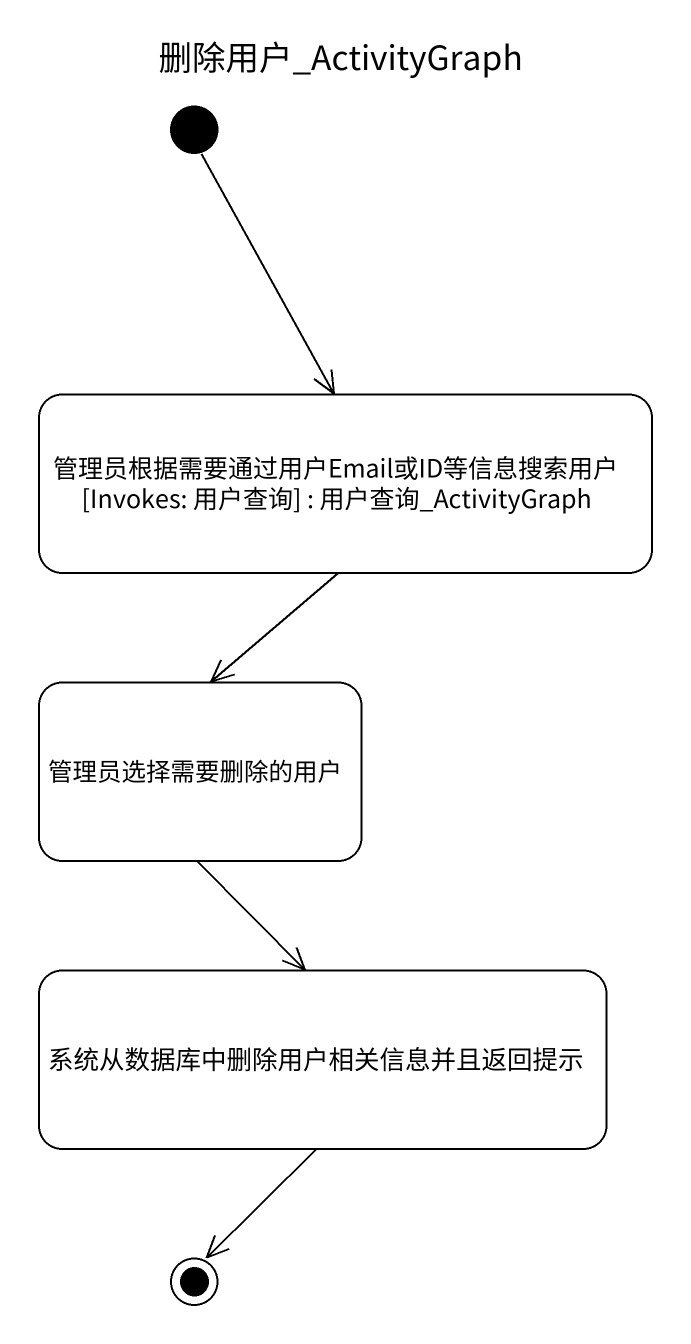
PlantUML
@startuml
title 删除用户_ActivityGraph
hide empty description
state "管理员根据需要通过用户Email或ID等信息搜索用户 [Invokes: 用户查询] : 用户查询_ActivityGraph" as 管理员根据需要通过用户Email或ID等信息搜索用户
state 管理员选择需要删除的用户
state 系统从数据库中删除用户相关信息并且返回提示
[*] --> 管理员根据需要通过用户Email或ID等信息搜索用户
管理员根据需要通过用户Email或ID等信息搜索用户 --> 管理员选择需要删除的用户
管理员选择需要删除的用户 --> 系统从数据库中删除用户相关信息并且返回提示
系统从数据库中删除用户相关信息并且返回提示 --> [*]
@enduml
